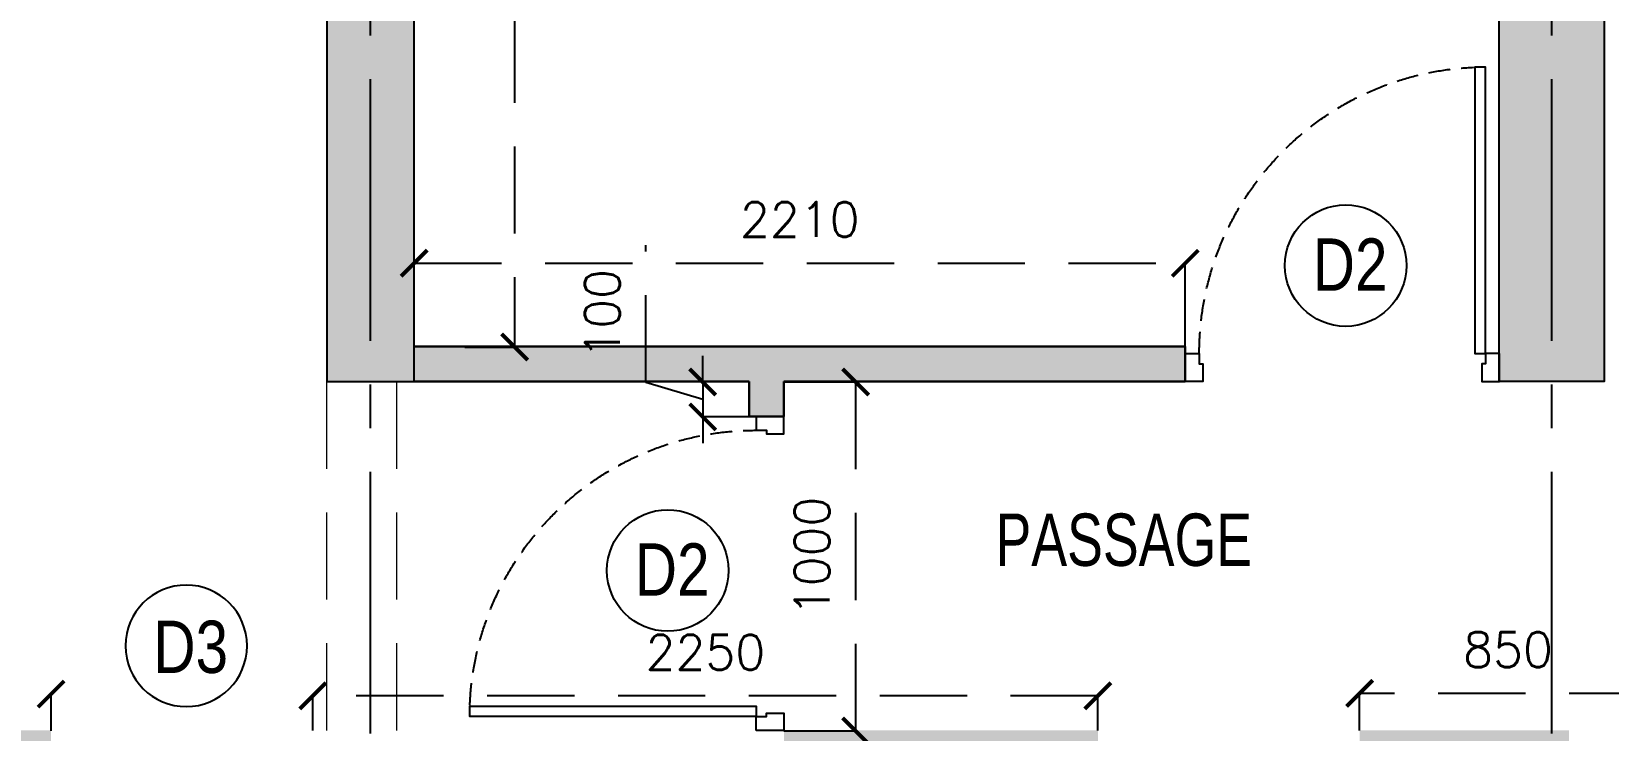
# Model space of a CAD drawing. Header units: millimetres. Extents: x 1124992 to 1258557, y -5767803 to -5695799.
# Drawn here: x 1198286 to 1202805, y -5706300 to -5704297 of the extents above; entities that cross this region are included whole.
import ezdxf
from ezdxf.enums import TextEntityAlignment as Align

# ---------------------------------------------------------------- set-up
doc = ezdxf.new("R2010")
doc.units = ezdxf.units.MM
doc.header["$LTSCALE"] = 1000
doc.header["$MEASUREMENT"] = 0
for name, pattern in [('$1$AUDIT_D_120904163729-0', [0]), ('$36$HIDDEN', [0.375, 0.25, -0.125]), ('2BHK-A - BACK$0$AUDIT_D_120904163729-0', [0]), ('2BHK-A - BACK$0$HIDDEN', [0.375, 0.25, -0.125]), ('AUDIT_D_120904163729-0', [0]), ('T8(T9 IS SIMILAR) - DIMENSION & TEXTING$0$HIDDEN', [0.375, 0.25, -0.125]), ('T8(T9 IS SIMILAR)$0$$0$HIDDEN', [0.375, 0.25, -0.125]), ('T8(T9 IS SIMILAR)$0$HIDDEN', [0.375, 0.25, -0.125]), ('T8_REFUGE COLUMNS$0$CENTER2', [1.125, 0.75, -0.125, 0.125, -0.125])]:
    doc.linetypes.add(name, pattern=pattern)
doc.layers.get('0').update_dxf_attribs({"linetype": 'AUDIT_D_120904163729-0'})
for name, color, linetype in [('$0$A-HATCH -160', 251, '$1$AUDIT_D_120904163729-0'), ('$21$A-DIMENSIONS', 2, '$36$HIDDEN'), ('2BHK-A - BACK$0$A-DOOR-FULL', 2, 'Continuous'), ('2BHK-A - BACK$0$A-HATCH -160', 251, '2BHK-A - BACK$0$AUDIT_D_120904163729-0'), ('T8(T9 IS SIMILAR) - DIMENSION & TEXTING$0$A-DIMENSIONS', 2, 'T8(T9 IS SIMILAR) - DIMENSION & TEXTING$0$HIDDEN'), ('T8(T9 IS SIMILAR) - DIMENSION & TEXTING$1$a-window-no', 125, 'Continuous'), ('T8_REFUGE COLUMNS$0$A-CENTERLINE', 193, 'T8_REFUGE COLUMNS$0$CENTER2'), ('T8_REFUGE COLUMNS$0$A-RCC COLS', 3, 'Continuous'), ('T8_TYPICAL COLUMNS$0$A-RCC COLS', 3, 'Continuous')]:
    doc.layers.add(name, color=color, linetype=linetype)
for name, color, linetype, lineweight in [('2BHK-A - BACK$0$A-WALL- 160', 6, 'Continuous', 30), ('T8(T9 IS SIMILAR) - DIMENSION & TEXTING$0$a-Text', 4, 'Continuous', 0), ('T8(T9 IS SIMILAR)$0$D&W', 8, 'Continuous', 25), ('T8(T9 IS SIMILAR)$0$SCPL BEAM', 191, 'T8(T9 IS SIMILAR)$0$$0$HIDDEN', 13)]:
    doc.layers.add(name, color=color, linetype=linetype, lineweight=lineweight)
doc.layers.add('T8_REFUGE COLUMNS$1$COL-HATCH', color=7, linetype='Continuous', lineweight=25, true_color=0xa3a3a3)
doc.styles.add('T8(T9 IS SIMILAR) - DIMENSION & TEXTING$0$ARIAL ARROW', font='swisscl.ttf')
doc.styles.add('T8(T9 IS SIMILAR) - DIMENSION & TEXTING$0$Romans 1', font='romans.shx', dxfattribs={"height": 100})
doc.styles.add('T8(T9 IS SIMILAR) - DIMENSION & TEXTING$1$LODHA STANDERD', font='sanss___.ttf')
doc.dimstyles.new('T8(T9 IS SIMILAR) - DIMENSION & TEXTING$0$ALPINE S', dxfattribs={"dimscale": 0, "dimtxt": 100, "dimasz": 75, "dimexe": 0, "dimexo": 0, "dimgap": 75, "dimtad": 1, "dimdec": 0, "dimzin": 0, "dimdsep": 46, "dimtxsty": 'T8(T9 IS SIMILAR) - DIMENSION & TEXTING$0$Romans 1', "dimblk": 'T8(T9 IS SIMILAR) - DIMENSION & TEXTING$0$_ArchTick', "dimcen": 0.09, "dimclrd": 256, "dimclre": 256, "dimclrt": 7, "dimadec": 0, "dimazin": 0, "dimtfac": 1, "dimtdec": 0, "dimtofl": 0, "dimtmove": 1, "dimatfit": 0, "dimldrblk": 'T8(T9 IS SIMILAR) - DIMENSION & TEXTING$0$_Open90', "dimfxl": 1, "dimtolj": 1, "dimtzin": 0, "dimarcsym": 0})

# ---------------------------------------------------------------- blocks, each defined once
blk = doc.blocks.new('T8(T9 IS SIMILAR) - DIMENSION & TEXTING$1$WINDOW TAG')
at = {"layer": 'T8(T9 IS SIMILAR) - DIMENSION & TEXTING$1$a-window-no'}
blk.add_circle((0, 0), 174.1, dxfattribs=at)
at = {"layer": 'T8(T9 IS SIMILAR) - DIMENSION & TEXTING$1$a-window-no', "style": 'T8(T9 IS SIMILAR) - DIMENSION & TEXTING$1$LODHA STANDERD'}
blk.add_attdef('WINDOW', text='', height=150, dxfattribs=at).set_placement((11.3, 2.8), align=Align.MIDDLE_CENTER)
blk = doc.blocks.new('T8(T9 IS SIMILAR) - DIMENSION & TEXTING$0$_ArchTick')
at = {"color": 0, "linetype": 'ByBlock', "const_width": 0.15}
blk.add_lwpolyline([(-0.5, -0.5), (0.5, 0.5)], dxfattribs=at)
blk = doc.blocks.new('*D494')
at = {"layer": 'T8(T9 IS SIMILAR) - DIMENSION & TEXTING$0$A-DIMENSIONS', "linetype": 'T8(T9 IS SIMILAR) - DIMENSION & TEXTING$0$HIDDEN', "lineweight": -2, "transparency": 16777216}
for p, q in [((1195742.1, -5706300.9), (1195742.1, -5706195.4)), ((1198342.3, -5706301.3), (1198342.3, -5706195.4))]:
    blk.add_line(p, q, dxfattribs=at)
at = {"layer": 'T8(T9 IS SIMILAR) - DIMENSION & TEXTING$0$A-DIMENSIONS', "lineweight": -2, "transparency": 16777216}
blk.add_line((1195742.1, -5706195.4), (1198342.3, -5706195.4), dxfattribs=at)
at = {"layer": 'T8(T9 IS SIMILAR) - DIMENSION & TEXTING$0$A-DIMENSIONS', "linetype": 'ByBlock', "lineweight": -2, "transparency": 16777216, "xscale": 75, "yscale": 75, "zscale": 75, "rotation": 180}
blk.add_blockref('T8(T9 IS SIMILAR) - DIMENSION & TEXTING$0$_ArchTick', (1195742.1, -5706195.4), dxfattribs=at)
at = {"layer": 'T8(T9 IS SIMILAR) - DIMENSION & TEXTING$0$A-DIMENSIONS', "linetype": 'ByBlock', "lineweight": -2, "transparency": 16777216, "xscale": 75, "yscale": 75, "zscale": 75}
blk.add_blockref('T8(T9 IS SIMILAR) - DIMENSION & TEXTING$0$_ArchTick', (1198342.3, -5706195.4), dxfattribs=at)
at = {"layer": 'T8(T9 IS SIMILAR) - DIMENSION & TEXTING$0$A-DIMENSIONS', "color": 7, "linetype": 'ByBlock', "transparency": 16777216, "insert": (1197042.2, -5706070.4), "char_height": 100, "attachment_point": 5, "style": 'T8(T9 IS SIMILAR) - DIMENSION & TEXTING$0$Romans 1'}
blk.add_mtext('\\A1;2600', dxfattribs=at)
blk = doc.blocks.new('T8(T9 IS SIMILAR) - DIMENSION & TEXTING$0$_Open90')
at = {"color": 0, "linetype": 'ByBlock', "lineweight": -2}
for p, q in [((0, 0), (-1, 0)), ((-0.5, 0.5), (0, 0)), ((0, 0), (-0.5, -0.5))]:
    blk.add_line(p, q, dxfattribs=at)
blk = doc.blocks.new('*D497')
at = {"layer": 'T8(T9 IS SIMILAR) - DIMENSION & TEXTING$0$A-DIMENSIONS', "linetype": 'T8(T9 IS SIMILAR) - DIMENSION & TEXTING$0$HIDDEN', "lineweight": -2, "transparency": 16777216}
for p, q in [((1200442.2, -5705301.3), (1200647.5, -5705301.3)), ((1200442.2, -5706301.3), (1200647.5, -5706301.3))]:
    blk.add_line(p, q, dxfattribs=at)
at = {"layer": 'T8(T9 IS SIMILAR) - DIMENSION & TEXTING$0$A-DIMENSIONS', "lineweight": -2, "transparency": 16777216}
blk.add_line((1200647.5, -5705301.3), (1200647.5, -5706301.3), dxfattribs=at)
at = {"layer": 'T8(T9 IS SIMILAR) - DIMENSION & TEXTING$0$A-DIMENSIONS', "linetype": 'ByBlock', "lineweight": -2, "transparency": 16777216, "xscale": 75, "yscale": 75, "zscale": 75}
for p, rotation in [((1200647.5, -5705301.3), 90), ((1200647.5, -5706301.3), 270)]:
    blk.add_blockref('T8(T9 IS SIMILAR) - DIMENSION & TEXTING$0$_ArchTick', p, dxfattribs=dict(at, rotation=rotation))
at = {"layer": 'T8(T9 IS SIMILAR) - DIMENSION & TEXTING$0$A-DIMENSIONS', "color": 7, "linetype": 'ByBlock', "transparency": 16777216, "insert": (1200522.5, -5705801.3), "char_height": 100, "attachment_point": 5, "rotation": 90, "style": 'T8(T9 IS SIMILAR) - DIMENSION & TEXTING$0$Romans 1'}
blk.add_mtext('\\A1;1000', dxfattribs=at)
blk = doc.blocks.new('*D498')
at = {"layer": 'T8(T9 IS SIMILAR) - DIMENSION & TEXTING$0$A-DIMENSIONS', "lineweight": -2, "transparency": 16777216}
for p, q in [((1200046.8, -5705302.6), (1200046.8, -5704909.7)), ((1200209.3, -5705301.3), (1200209.3, -5705226.3)), ((1200209.3, -5705351.3), (1200046.8, -5705302.6)), ((1200209.3, -5705301.3), (1200209.3, -5705401.3)), ((1200209.3, -5705401.3), (1200209.3, -5705476.3))]:
    blk.add_line(p, q, dxfattribs=at)
at = {"layer": 'T8(T9 IS SIMILAR) - DIMENSION & TEXTING$0$A-DIMENSIONS', "linetype": 'T8(T9 IS SIMILAR) - DIMENSION & TEXTING$0$HIDDEN', "lineweight": -2, "transparency": 16777216}
for p, q in [((1200342.2, -5705301.3), (1200209.3, -5705301.3)), ((1200342.2, -5705401.3), (1200209.3, -5705401.3))]:
    blk.add_line(p, q, dxfattribs=at)
at = {"layer": 'T8(T9 IS SIMILAR) - DIMENSION & TEXTING$0$A-DIMENSIONS', "linetype": 'ByBlock', "lineweight": -2, "transparency": 16777216, "xscale": 75, "yscale": 75, "zscale": 75}
for p, rotation in [((1200209.3, -5705301.3), 270), ((1200209.3, -5705401.3), 90)]:
    blk.add_blockref('T8(T9 IS SIMILAR) - DIMENSION & TEXTING$0$_ArchTick', p, dxfattribs=dict(at, rotation=rotation))
at = {"layer": 'T8(T9 IS SIMILAR) - DIMENSION & TEXTING$0$A-DIMENSIONS', "color": 7, "linetype": 'ByBlock', "transparency": 16777216, "insert": (1199921.8, -5705106.1), "char_height": 100, "attachment_point": 5, "rotation": 90, "style": 'T8(T9 IS SIMILAR) - DIMENSION & TEXTING$0$Romans 1'}
blk.add_mtext('\\A1;100', dxfattribs=at)
blk = doc.blocks.new('*D499')
at = {"layer": 'T8(T9 IS SIMILAR) - DIMENSION & TEXTING$0$A-DIMENSIONS', "linetype": 'T8(T9 IS SIMILAR) - DIMENSION & TEXTING$0$HIDDEN', "lineweight": -2, "transparency": 16777216}
for p, q in [((1199382.8, -5705201.3), (1199382.8, -5704961)), ((1201592.3, -5705201.3), (1201592.3, -5704961))]:
    blk.add_line(p, q, dxfattribs=at)
at = {"layer": 'T8(T9 IS SIMILAR) - DIMENSION & TEXTING$0$A-DIMENSIONS', "lineweight": -2, "transparency": 16777216}
blk.add_line((1199382.8, -5704961), (1201592.3, -5704961), dxfattribs=at)
at = {"layer": 'T8(T9 IS SIMILAR) - DIMENSION & TEXTING$0$A-DIMENSIONS', "linetype": 'ByBlock', "lineweight": -2, "transparency": 16777216, "xscale": 75, "yscale": 75, "zscale": 75, "rotation": 180}
blk.add_blockref('T8(T9 IS SIMILAR) - DIMENSION & TEXTING$0$_ArchTick', (1199382.8, -5704961), dxfattribs=at)
at = {"layer": 'T8(T9 IS SIMILAR) - DIMENSION & TEXTING$0$A-DIMENSIONS', "linetype": 'ByBlock', "lineweight": -2, "transparency": 16777216, "xscale": 75, "yscale": 75, "zscale": 75}
blk.add_blockref('T8(T9 IS SIMILAR) - DIMENSION & TEXTING$0$_ArchTick', (1201592.3, -5704961), dxfattribs=at)
at = {"layer": 'T8(T9 IS SIMILAR) - DIMENSION & TEXTING$0$A-DIMENSIONS', "color": 7, "linetype": 'ByBlock', "transparency": 16777216, "insert": (1200487.5, -5704836), "char_height": 100, "attachment_point": 5, "style": 'T8(T9 IS SIMILAR) - DIMENSION & TEXTING$0$Romans 1'}
blk.add_mtext('\\A1;2210', dxfattribs=at)
blk = doc.blocks.new('*D502')
at = {"layer": 'T8(T9 IS SIMILAR) - DIMENSION & TEXTING$0$A-DIMENSIONS', "linetype": 'T8(T9 IS SIMILAR) - DIMENSION & TEXTING$0$HIDDEN', "lineweight": -2, "transparency": 16777216}
for p, q in [((1199527.6, -5701251.3), (1199670.4, -5701251.3)), ((1199527.6, -5705201.3), (1199670.4, -5705201.3))]:
    blk.add_line(p, q, dxfattribs=at)
at = {"layer": 'T8(T9 IS SIMILAR) - DIMENSION & TEXTING$0$A-DIMENSIONS', "lineweight": -2, "transparency": 16777216}
blk.add_line((1199670.4, -5701251.3), (1199670.4, -5705201.3), dxfattribs=at)
at = {"layer": 'T8(T9 IS SIMILAR) - DIMENSION & TEXTING$0$A-DIMENSIONS', "linetype": 'ByBlock', "lineweight": -2, "transparency": 16777216, "xscale": 75, "yscale": 75, "zscale": 75}
for p, rotation in [((1199670.4, -5701251.3), 90), ((1199670.4, -5705201.3), 270)]:
    blk.add_blockref('T8(T9 IS SIMILAR) - DIMENSION & TEXTING$0$_ArchTick', p, dxfattribs=dict(at, rotation=rotation))
at = {"layer": 'T8(T9 IS SIMILAR) - DIMENSION & TEXTING$0$A-DIMENSIONS', "color": 7, "linetype": 'ByBlock', "transparency": 16777216, "insert": (1199545.4, -5703226.3), "char_height": 100, "attachment_point": 5, "rotation": 90, "style": 'T8(T9 IS SIMILAR) - DIMENSION & TEXTING$0$Romans 1'}
blk.add_mtext('\\A1;3950', dxfattribs=at)
blk = doc.blocks.new('*D288')
at = {"layer": 'T8(T9 IS SIMILAR) - DIMENSION & TEXTING$0$A-DIMENSIONS', "linetype": 'T8(T9 IS SIMILAR) - DIMENSION & TEXTING$0$HIDDEN', "lineweight": -2, "transparency": 16777216}
for p, q in [((1202091.8, -5706299.9), (1202091.8, -5706193.5)), ((1202942.1, -5706299.9), (1202942.1, -5706193.5))]:
    blk.add_line(p, q, dxfattribs=at)
at = {"layer": 'T8(T9 IS SIMILAR) - DIMENSION & TEXTING$0$A-DIMENSIONS', "lineweight": -2, "transparency": 16777216}
blk.add_line((1202942.1, -5706193.5), (1202091.8, -5706193.5), dxfattribs=at)
at = {"layer": 'T8(T9 IS SIMILAR) - DIMENSION & TEXTING$0$A-DIMENSIONS', "linetype": 'ByBlock', "lineweight": -2, "transparency": 16777216, "xscale": 75, "yscale": 75, "zscale": 75, "rotation": 180}
blk.add_blockref('T8(T9 IS SIMILAR) - DIMENSION & TEXTING$0$_ArchTick', (1202091.8, -5706193.5), dxfattribs=at)
at = {"layer": 'T8(T9 IS SIMILAR) - DIMENSION & TEXTING$0$A-DIMENSIONS', "linetype": 'ByBlock', "lineweight": -2, "transparency": 16777216, "xscale": 75, "yscale": 75, "zscale": 75}
blk.add_blockref('T8(T9 IS SIMILAR) - DIMENSION & TEXTING$0$_ArchTick', (1202942.1, -5706193.5), dxfattribs=at)
at = {"layer": 'T8(T9 IS SIMILAR) - DIMENSION & TEXTING$0$A-DIMENSIONS', "color": 7, "linetype": 'ByBlock', "transparency": 16777216, "insert": (1202516.9, -5706068.5), "char_height": 100, "attachment_point": 5, "style": 'T8(T9 IS SIMILAR) - DIMENSION & TEXTING$0$Romans 1'}
blk.add_mtext('\\A1;850', dxfattribs=at)
blk = doc.blocks.new('*D271')
at = {"layer": 'T8(T9 IS SIMILAR) - DIMENSION & TEXTING$0$A-DIMENSIONS', "linetype": 'T8(T9 IS SIMILAR) - DIMENSION & TEXTING$0$HIDDEN', "lineweight": -2, "transparency": 16777216}
for p, q in [((1199092.2, -5706299.9), (1199092.2, -5706200.7)), ((1201341.8, -5706299.9), (1201341.8, -5706200.7))]:
    blk.add_line(p, q, dxfattribs=at)
at = {"layer": 'T8(T9 IS SIMILAR) - DIMENSION & TEXTING$0$A-DIMENSIONS', "lineweight": -2, "transparency": 16777216}
blk.add_line((1201341.8, -5706200.7), (1199092.2, -5706200.7), dxfattribs=at)
at = {"layer": 'T8(T9 IS SIMILAR) - DIMENSION & TEXTING$0$A-DIMENSIONS', "linetype": 'ByBlock', "lineweight": -2, "transparency": 16777216, "xscale": 75, "yscale": 75, "zscale": 75, "rotation": 180}
blk.add_blockref('T8(T9 IS SIMILAR) - DIMENSION & TEXTING$0$_ArchTick', (1199092.2, -5706200.7), dxfattribs=at)
at = {"layer": 'T8(T9 IS SIMILAR) - DIMENSION & TEXTING$0$A-DIMENSIONS', "linetype": 'ByBlock', "lineweight": -2, "transparency": 16777216, "xscale": 75, "yscale": 75, "zscale": 75}
blk.add_blockref('T8(T9 IS SIMILAR) - DIMENSION & TEXTING$0$_ArchTick', (1201341.8, -5706200.7), dxfattribs=at)
at = {"layer": 'T8(T9 IS SIMILAR) - DIMENSION & TEXTING$0$A-DIMENSIONS', "color": 7, "linetype": 'ByBlock', "transparency": 16777216, "insert": (1200217, -5706075.7), "char_height": 100, "attachment_point": 5, "style": 'T8(T9 IS SIMILAR) - DIMENSION & TEXTING$0$Romans 1'}
blk.add_mtext('\\A1;2250', dxfattribs=at)
blk = doc.blocks.new('T8_REFUGE COLUMNS')
at = {"layer": 'T8_REFUGE COLUMNS$1$COL-HATCH', "linetype": 'ByBlock'}
h = blk.add_hatch(color=256, dxfattribs=at)
h.dxf.hatch_style = 1
h.paths.add_polyline_path([(1199382.1, -5701089.9), (1199132.1, -5701089.9), (1199132.1, -5705299.9), (1199382.1, -5705299.9)])
h = blk.add_hatch(color=256, dxfattribs=at)
h.dxf.hatch_style = 1
h.paths.add_polyline_path([(1202492.1, -5701089.9), (1202792.1, -5701089.9), (1202792.1, -5705299.9), (1202492.1, -5705299.9)])
at = {"layer": 'T8_REFUGE COLUMNS$0$A-CENTERLINE'}
for p, q in [((1199257.1, -5728808.5), (1199257.1, -5698299.6)), ((1202642.1, -5728808.5), (1202642.1, -5698573.6))]:
    blk.add_line(p, q, dxfattribs=at)
at = {"layer": 'T8_REFUGE COLUMNS$0$A-RCC COLS', "linetype": 'ByBlock'}
for points in [[(1199382.1, -5701089.9), (1199132.1, -5701089.9), (1199132.1, -5705299.9), (1199382.1, -5705299.9)], [(1202492.1, -5701089.9), (1202792.1, -5701089.9), (1202792.1, -5705299.9), (1202492.1, -5705299.9)]]:
    blk.add_lwpolyline(points, close=True, dxfattribs=at)
blk = doc.blocks.new('T8_TYPICAL COLUMNS')
at = {"layer": 'T8_TYPICAL COLUMNS$0$A-RCC COLS', "linetype": 'ByBlock'}
blk.add_blockref('T8_REFUGE COLUMNS', (0, 0), dxfattribs=at)
blk = doc.blocks.new('*U670')
for points in [[(0, 0), (0, 820), (-30, 820), (-30, 0)], [(-860, 0), (-820, 0), (-820, -30), (-810, -30), (-810, -80), (-860, -80)], [(40, 0), (0, 0), (0, -30), (-10, -30), (-10, -80), (40, -80)]]:
    blk.add_lwpolyline(points, close=True)
at = {"color": 0, "linetype": 'ByBlock', "ltscale": 0.25}
blk.add_arc((1.2, -0.5), 821.2, 92.373, 179.9653, dxfattribs=at)
blk = doc.blocks.new('*U668')
for points in [[(0, 0), (0, 820), (30, 820), (30, 0)], [(-40, 0), (0, 0), (0, -30), (10, -30), (10, -80), (-40, -80)], [(860, 0), (820, 0), (820, -30), (810, -30), (810, -80), (860, -80)]]:
    blk.add_lwpolyline(points, close=True)
at = {"color": 0, "linetype": 'ByBlock', "ltscale": 0.25}
blk.add_arc((-1.2, -0.5), 821.2, 0.0347, 87.627, dxfattribs=at)
blk = doc.blocks.new('2BHK-A - BACK')
at = {"layer": '2BHK-A - BACK$0$A-HATCH -160', "linetype": 'ByBlock'}
h = blk.add_hatch(dxfattribs=at)
h.set_pattern_fill('ZIGZAG', color=256, scale=250)
h.set_pattern_definition([(9e-15, (-0.22, 0.45), (31.25, 31.25), [31.25, -31.25]), (90, (31.03, 0.45), (-31.25, 31.25), [31.25, -31.25])])
h.paths.add_polyline_path([(1196642.1, -5706299.9), (1198342.2, -5706299.9), (1198342.2, -5706399.9), (1196642.1, -5706399.9)])
h.paths.add_polyline_path([(1199382.6, -5705299.9), (1199382.6, -5705199.9), (1201592.2, -5705199.9), (1201592.2, -5705299.9), (1200442.1, -5705299.9), (1200442.1, -5705399.9), (1200342.1, -5705399.9), (1200342.1, -5705299.9)])
h.paths.add_polyline_path([(1200442.1, -5706399.9), (1201341.8, -5706399.9), (1201341.8, -5706299.9), (1200442.1, -5706299.9)])
h.paths.add_polyline_path([(1202091.8, -5706299.9), (1202691.8, -5706299.9), (1202691.8, -5706399.9), (1202091.8, -5706399.9)])
h.paths.add_polyline_path([(1204892.1, -5708749.5), (1204992.1, -5708749.5), (1204992.1, -5707999.9), (1204892.1, -5707999.9)])
h.paths.add_polyline_path([(1204892.1, -5709649.5), (1204992.1, -5709649.5), (1204992.1, -5710549.5), (1204892.1, -5710549.5)])
h.paths.add_polyline_path([(1200142, -5708600.5), (1200257, -5708600.5), (1200257.1, -5708700.5), (1200042, -5708700.5), (1200042, -5708099.9), (1200142, -5708099.9)])
h.paths.add_polyline_path([(1202792.1, -5701189.9), (1203427.1, -5701189.9), (1203427.1, -5701089.9), (1202792.1, -5701089.9)])
at = {"layer": '2BHK-A - BACK$0$A-WALL- 160', "linetype": 'ByBlock'}
for p, q in [((1199382.6, -5705199.9), (1201592.2, -5705199.9)), ((1201592.2, -5705299.9), (1201592.2, -5705199.9)), ((1199382.6, -5705299.9), (1200342.1, -5705299.9)), ((1200342.1, -5705399.9), (1200342.1, -5705299.9)), ((1200442.1, -5705299.9), (1201592.2, -5705299.9)), ((1200442.1, -5705299.9), (1200442.1, -5705399.9)), ((1200442.1, -5705399.9), (1200342.1, -5705399.9))]:
    blk.add_line(p, q, dxfattribs=at)
at = {"layer": '2BHK-A - BACK$0$A-DOOR-FULL', "linetype": '2BHK-A - BACK$0$HIDDEN', "xscale": -1}
blk.add_blockref('*U668', (1202452.2, -5705219.9), dxfattribs=at)
at = {"layer": '2BHK-A - BACK$0$A-DOOR-FULL', "linetype": '2BHK-A - BACK$0$HIDDEN', "xscale": -1, "rotation": 90}
blk.add_blockref('*U670', (1200362.1, -5706259.9), dxfattribs=at)
blk = doc.blocks.new('T8(T9 IS SIMILAR)')
at = {"layer": 'T8(T9 IS SIMILAR)$0$SCPL BEAM', "linetype": 'T8(T9 IS SIMILAR)$0$HIDDEN'}
for p, q in [((1199131.7, -5705300, -0.1), (1199131.7, -5706299.7, -0.1)), ((1199331.7, -5705300, -0.1), (1199331.7, -5706299.7, -0.1))]:
    blk.add_line(p, q, dxfattribs=at)
at = {"layer": 'T8(T9 IS SIMILAR)$0$D&W', "linetype": 'ByBlock'}
for name in ['T8_TYPICAL COLUMNS', '2BHK-A - BACK']:
    blk.add_blockref(name, (0, 0), dxfattribs=at)
blk = doc.blocks.new('T8(T9 IS SIMILAR) - DIMENSION & TEXTING')
at = {"layer": 'T8(T9 IS SIMILAR) - DIMENSION & TEXTING$1$a-window-no'}
ref = blk.add_blockref('T8(T9 IS SIMILAR) - DIMENSION & TEXTING$1$WINDOW TAG', (1202051.8, -5704967.9), dxfattribs=at)
ref.add_attrib('WINDOW', 'D2', dxfattribs={"height": 150, "style": 'T8(T9 IS SIMILAR) - DIMENSION & TEXTING$1$LODHA STANDERD', "width": 0.8}).set_placement((1202064.5, -5704965.1), align=Align.MIDDLE_CENTER)
ref = blk.add_blockref('T8(T9 IS SIMILAR) - DIMENSION & TEXTING$1$WINDOW TAG', (1200109.2, -5705841.5), dxfattribs=at)
ref.add_attrib('WINDOW', 'D2', dxfattribs={"height": 150, "style": 'T8(T9 IS SIMILAR) - DIMENSION & TEXTING$1$LODHA STANDERD', "width": 0.8}).set_placement((1200121.9, -5705838.7), align=Align.MIDDLE_CENTER)
ref = blk.add_blockref('T8(T9 IS SIMILAR) - DIMENSION & TEXTING$1$WINDOW TAG', (1198729.6, -5706057.4), dxfattribs=dict(at, xscale=-1, rotation=180))
ref.add_attrib('WINDOW', 'D3', dxfattribs={"height": 150, "style": 'T8(T9 IS SIMILAR) - DIMENSION & TEXTING$1$LODHA STANDERD', "width": 0.8}).set_placement((1198742.3, -5706060.2), align=Align.MIDDLE_CENTER)
at = {"layer": 'T8(T9 IS SIMILAR) - DIMENSION & TEXTING$0$a-Text', "style": 'T8(T9 IS SIMILAR) - DIMENSION & TEXTING$0$ARIAL ARROW'}
blk.add_text('PASSAGE', height=150, dxfattribs=at).set_placement((1201048.5, -5705828.4))
at = {"layer": 'T8(T9 IS SIMILAR) - DIMENSION & TEXTING$0$A-DIMENSIONS', "linetype": 'ByBlock'}
for base, p1, p2, picture, middle in [((1199670.4, -5705201.3), (1199527.6, -5701251.3), (1199527.6, -5705201.3), '*D502', (1199545.4, -5703226.3)), ((1200209.3, -5705401.3), (1200342.2, -5705301.3), (1200342.2, -5705401.3), '*D498', (1199921.8, -5705227.6)), ((1200647.5, -5706301.3), (1200442.2, -5705301.3), (1200442.2, -5706301.3), '*D497', (1200522.5, -5705801.3))]:
    dim = blk.add_linear_dim(base=base, p1=p1, p2=p2, angle=270, dimstyle='T8(T9 IS SIMILAR) - DIMENSION & TEXTING$0$ALPINE S', override={"dimscale": 1, "dimfxl": 5, "dimarcsym": 1}, dxfattribs=at)
    dim.commit()
    dim.dimension.update_dxf_attribs({"geometry": picture, "text_midpoint": middle})
for base, p1, p2, picture, middle in [((1201592.323, -5704960.9529), (1199382.7767, -5705201.3025), (1201592.323, -5705201.3019), '*D499', (1200487.5498, -5704835.9529)), ((1198342.3, -5706195.4), (1195742.1, -5706300.9), (1198342.3, -5706301.3), '*D494', (1197042.2, -5706070.4)), ((1199092.2, -5706200.7, 0.6), (1201341.8, -5706299.9), (1199092.2, -5706299.9), '*D271', (1200217, -5706075.7, 0.6)), ((1202091.8, -5706193.5, 0.6), (1202942.1, -5706299.9), (1202091.8, -5706299.9), '*D288', (1202516.9, -5706068.5, 0.6))]:
    dim = blk.add_linear_dim(base=base, p1=p1, p2=p2, dimstyle='T8(T9 IS SIMILAR) - DIMENSION & TEXTING$0$ALPINE S', override={"dimscale": 1, "dimfxl": 5, "dimarcsym": 1}, dxfattribs=at)
    dim.commit()
    dim.dimension.update_dxf_attribs({"geometry": picture, "text_midpoint": middle})

msp = doc.modelspace()

# ---------------------------------------------------------------- block references
at = {"layer": '$21$A-DIMENSIONS', "linetype": 'ByBlock'}
msp.add_blockref('T8(T9 IS SIMILAR)', (0, 0), dxfattribs=at)

# ---------------------------------------------------------------- next in the draw order: block references
at = {"layer": '$0$A-HATCH -160', "linetype": 'ByBlock'}
msp.add_blockref('T8(T9 IS SIMILAR) - DIMENSION & TEXTING', (0, 0), dxfattribs=at)

doc.saveas('drawing.dxf')
